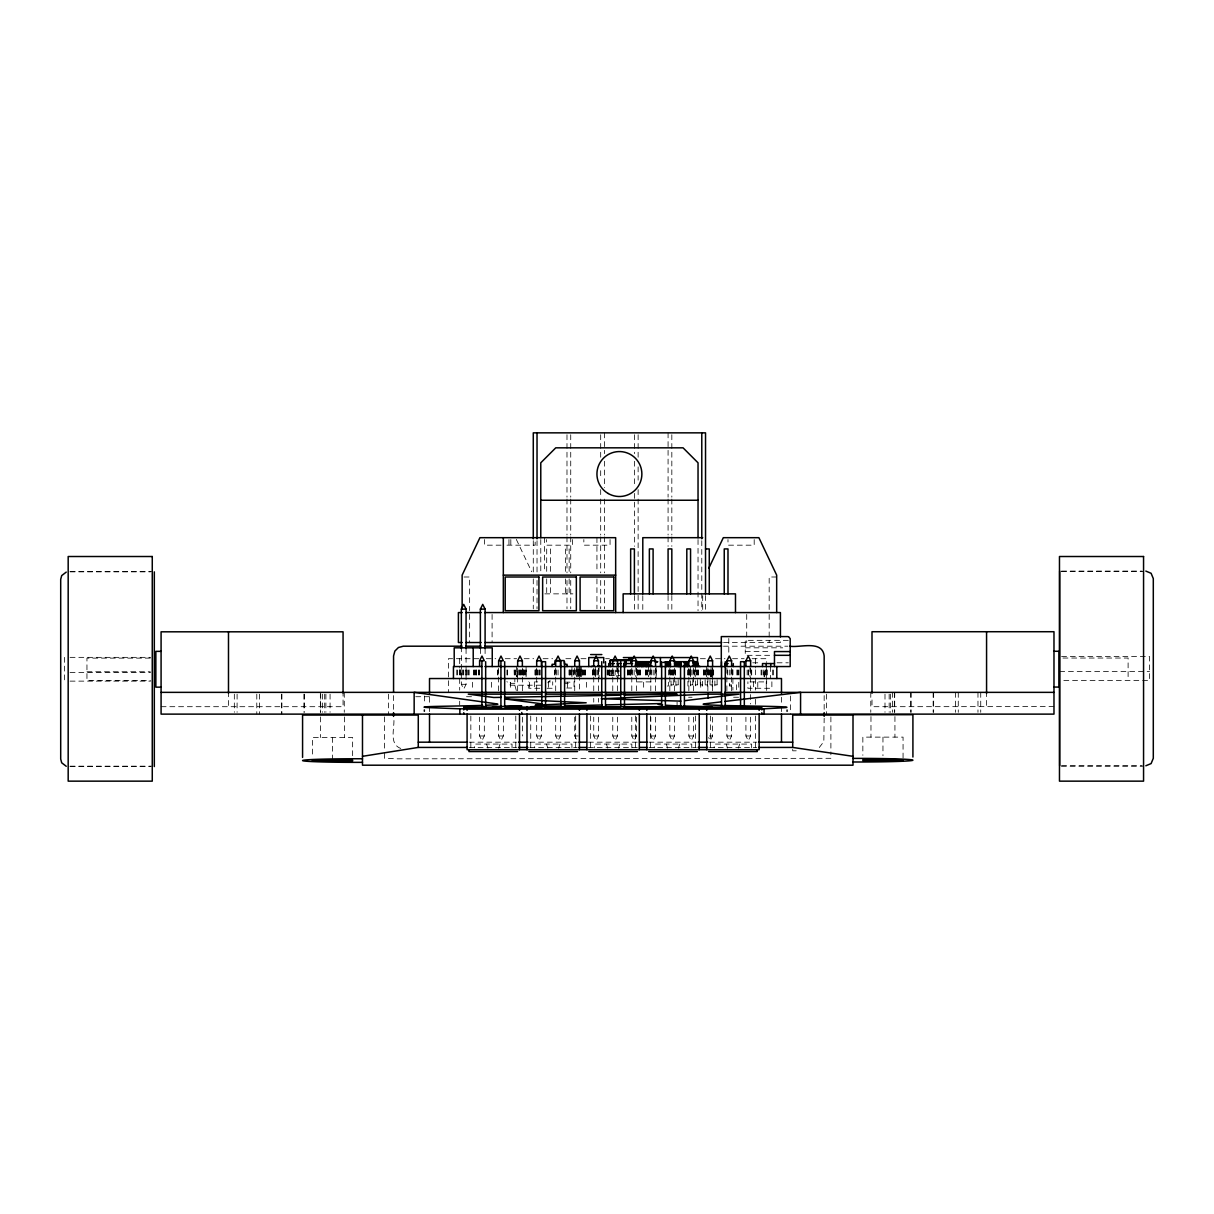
<?xml version="1.0" encoding="UTF-8"?>
<svg xmlns="http://www.w3.org/2000/svg" width="1214" height="1214" viewBox="0 0 1214 1214"><rect width="100%" height="100%" fill="white"/><g stroke="black" fill="none" stroke-linecap="round" stroke-linejoin="round"><path stroke-width="0.75" stroke-dasharray="5 3.75" d="M500.031 744.076L498.635 748.173M559.942 744.076L558.546 748.173M619.853 744.076L618.457 748.173M679.764 744.076L678.368 748.173M739.675 744.076L738.279 748.173M736.61 689.764L736.443 681.707M466.07 648.579L466.07 684.301L463.718 689.006L461.35 684.301L461.35 648.579M484.325 717.171L484.325 735.972L481.973 740.692L479.606 735.972L479.606 717.171M503.355 717.171L503.355 735.972L500.987 740.692L498.635 735.972L498.635 717.171M541.398 717.171L541.398 735.972L539.031 740.692L536.679 735.972L536.679 717.171M560.413 717.171L560.413 735.972L558.061 740.692L555.693 735.972L555.693 717.171M598.456 717.171L598.456 735.972L596.104 740.692L593.737 735.972L593.737 717.171M617.486 717.171L617.486 735.972L615.119 740.692L612.767 735.972L612.767 717.171M636.5 717.171L636.5 735.972L634.148 740.692L631.781 735.972L631.781 717.171M655.53 717.171L655.53 735.972L653.162 740.692L650.81 735.972L650.81 717.171M674.544 717.171L674.544 735.972L672.192 740.692L669.824 735.972L669.824 717.171M693.558 717.171L693.558 735.972L691.206 740.692L688.854 735.972L688.854 717.171M712.588 717.171L712.588 735.972L710.22 740.692L708.657 737.535M731.602 717.171L731.602 735.972L729.25 740.692L726.883 735.972L726.883 717.171M750.631 717.171L750.631 735.972L748.264 740.692L745.912 735.972L745.912 717.171M547.817 682.799L550.109 680.401M819.298 747.49L823.836 741.572L824.169 718.278M830.892 758.31L397.615 758.841L384.595 758.31L384.595 753.12M501.109 545.177L484.614 545.177L484.614 539.562M506.982 545.177L535.162 545.177L535.162 539.562M1061.567 571.081L1142.071 571.081M70.063 571.491L152.266 571.491M1061.355 571.491L1143.558 571.491M70.063 571.855L150.566 571.855M464.021 576.999L469.636 576.999L469.636 610.703M776.672 576.999L769.175 576.999L769.175 610.703M544.828 593.858L572.902 593.858M788.326 640.339L745.259 640.339L745.259 653.436M723.59 642.525L780.42 642.525L780.42 638.792M723.498 646.197L787.916 646.197M745.259 647.821L782.711 647.821M745.259 651.569L771.482 651.569M747.141 655.317L771.482 655.317M1061.567 656.592L1149.552 656.592L1149.552 680.371L1061.567 680.371M70.063 657.351L150.566 657.351M150.263 658.125L86.953 658.125L86.953 680.432L150.263 680.432M1062.948 658.034L1128.11 658.034L1128.11 680.341M478.862 658.701L448.391 658.701L448.391 692.359M486.283 658.701L495.752 658.701M505.236 658.701L516.603 658.701M524.175 658.701L533.644 658.701M543.113 658.701L552.598 658.701M565.845 658.701L571.536 658.701M581.005 658.701L586.696 658.701M605.634 658.701L609.428 658.701M700.357 658.701L706.047 658.701M715.516 658.701L724.986 658.701M732.558 658.701L744.136 658.701M752.088 658.701L766.671 658.701L766.671 662.434M752.756 662.798L760.237 662.798M777.097 662.798L788.326 662.798M620.324 671.038L608.335 671.038L608.335 675.53L620.324 675.53M86.953 671.752L150.263 671.752M1059.685 671.615L1149.552 671.615M70.063 672.374L150.566 672.374M70.063 681.13L150.566 681.13M535.495 681.904L537.741 681.904M548.227 681.904L550.473 681.904M637.259 681.904L652.419 681.904M749.994 681.904L764.972 681.904M564.98 682.147L570.231 682.147L570.231 683.649L564.98 683.649M514.827 683.315L510.912 683.315L508.757 680.933M461.35 684.301L466.07 684.301M671.054 684.893L673.315 684.893M675.925 684.893L678.171 684.893M690.538 684.893L692.784 684.893M695.394 684.893L697.64 684.893M700.266 684.893L702.511 684.893M705.137 684.893L707.383 684.893M710.008 684.893L712.254 684.893M714.864 684.893L717.11 684.893M729.477 684.893L731.723 684.893M541.049 685.197L510.335 685.197L506.906 681.6M667.321 686.016L668.444 686.016L668.444 681.251M731.723 686.016L729.477 686.016L729.477 679.658M566.695 688.019L573.979 688.019L574.101 680.735M539.82 688.262L528.743 688.262L528.743 681.767M547.089 688.262L552.704 688.262L552.704 681.767M415.749 696.715L430.788 696.715M466.51 696.715L474.037 696.715M688.611 697.246L692.071 697.246M733.575 697.246L738.765 697.246M161.083 706.7L343.061 706.7L343.061 693.816M1053.98 706.609L872.001 706.7L872.001 696.29M479.606 735.972L484.325 735.972M498.635 735.972L503.355 735.972M536.679 735.972L541.398 735.972M555.693 735.972L560.413 735.972M574.723 717.171L574.723 735.972L579.442 735.972M593.737 735.972L598.456 735.972M612.767 735.972L617.486 735.972M631.781 735.972L636.5 735.972M650.81 735.972L655.53 735.972M669.824 735.972L674.544 735.972M688.854 735.972L693.558 735.972M709.446 735.972L712.588 735.972M726.883 735.972L731.602 735.972M745.912 735.972L750.631 735.972M469.241 742.179L516.618 742.179M529.805 742.179L577.12 742.179M588.456 742.179L637.669 742.179M648.989 742.179L696.32 742.179M709.507 742.179L756.883 742.179M469.332 747.429L516.618 747.429M529.85 747.429L577.12 747.429M588.471 747.429L637.638 747.429M648.989 747.429L696.259 747.429M709.507 747.429L756.777 747.429M796.232 750.813L792.712 750.813L792.712 745.457M1061.567 765.776L1142.071 765.776M70.063 766.171L152.266 766.171M1061.355 766.171L1143.558 766.171M70.063 766.55L150.566 766.55M400.787 748.461C387.827 743.787 395.688 726.078 393.564 716.381M727.581 748.173L726.2 744.076M667.67 748.173L666.289 744.076M607.774 748.173L606.378 744.076M547.863 748.173L546.467 744.076M487.952 748.173L486.556 744.076M574.723 735.972L576.286 739.114M516.314 539.395L531.671 571.733M516.329 690.508L514.827 685.197L514.827 678.535M986.572 691.646L986.572 706.7M980.73 692.359L980.73 712.299M977.968 692.359L977.968 712.299M958.271 692.359L958.271 712.299M955.509 692.359L955.509 712.299M933.642 692.359L933.642 712.299M933.156 692.359L933.156 712.299M911.168 692.359L911.168 712.299M910.682 692.359L910.682 712.299M903.064 758.052L903.064 737.126L862.851 737.126L862.851 755.32M894.93 716.563L894.93 737.126M894.703 692.359L894.703 712.299M894.354 692.359L894.354 712.299M892.442 692.359L892.442 712.299M890.378 694.165L890.378 712.299M889.164 694.165L889.164 712.299M884.991 694.165L884.991 712.299M882.957 737.126L882.957 755.715M870.969 716.563L870.969 737.126M870.787 692.359L870.787 712.299M830.892 716.882L830.892 754.85M826.582 694.165L826.582 714.12M824.169 695.607L824.169 712.618M790.618 695.986L790.618 714.12M781.482 697.246L781.482 704.742M781.482 706.609L781.482 712.223M773.47 669.976L773.47 676.82M772.65 669.976L772.65 676.82M771.876 681.767L771.876 688.262L747.915 688.262L747.915 681.767M770.389 666.547L770.389 678.535M769.175 614.451L769.175 642.525M767.294 669.976L767.294 676.82M766.671 669.916L766.671 690.493M766.322 666.547L766.322 678.535M766.262 681.767L766.262 688.262M765.761 669.976L765.761 678.535M765.002 669.976L765.002 676.82M763.697 669.976L763.485 676.82M761.937 669.976L761.937 678.535M761.102 669.976L761.102 678.535M757.779 682.268L757.779 689.764M755.381 658.701L755.381 667.943M755.381 669.779L755.381 690.098M755.381 699.34L755.381 704.879M755.396 715.987L755.396 747.809M754.197 539.562L754.197 545.177L727.99 545.177L727.99 539.562M753.53 681.767L753.53 688.262M751.694 669.976L751.694 676.82M751.648 747.809L751.648 744.076L714.211 744.076L714.211 747.809M751.238 669.976L751.238 678.535M750.631 668.307L750.631 704.014M749.979 666.547L749.979 676.82M748.689 669.976L748.689 676.82M748.279 669.976L748.264 676.82M747.156 669.976L747.156 676.82M746.716 614.451L746.716 642.525M738.947 669.976L738.947 678.535M738.765 682.268L738.765 689.764M738.188 669.976L738.188 678.535M737.429 669.976L737.429 676.82M736.868 669.976L736.868 678.535M732.907 669.779L732.907 690.098M732.664 669.976L732.664 676.82M732.209 669.976L732.209 678.535M731.602 668.307L731.602 690.857M730.965 669.976L730.965 676.82M729.25 669.976L729.25 676.82M728.795 638.458L728.795 653.436M727.535 669.976L727.535 676.82M726.883 668.307L726.883 690.857M717.11 679.658L717.11 686.016L714.864 686.016L714.864 679.658M713.65 669.976L713.65 676.82M713.195 669.976L713.195 678.535M712.891 669.976L712.891 676.82M712.679 666.547L712.679 676.82M712.588 668.307L712.588 690.857M712.132 669.976L712.132 676.82M712.254 681.251L712.254 686.016L710.008 686.016L710.008 679.658M711.935 669.976L711.935 676.82M711.07 666.547L711.07 676.82M710.463 715.987L710.463 747.809M710.22 669.976L710.22 676.82M710.053 669.976L710.053 676.82M709.841 669.976L709.75 676.82M708.991 669.976L708.991 676.82M708.521 669.976L708.521 676.82M708.232 669.976L708.232 676.82M707.868 668.307L707.868 690.857M707.383 681.251L707.383 686.016L705.137 686.016L705.137 679.658M707.261 669.976L707.261 676.82M706.806 669.976L706.806 676.82M706.32 666.547L706.518 676.82M705.759 669.976L705.759 676.82M705.531 595.543L705.531 610.703M705 669.976L705 676.82M704.241 669.976L704.241 676.82M703.68 669.976L703.68 676.82M703.483 669.976L703.483 676.82M702.694 595.725L702.694 610.703M702.511 681.251L702.511 686.016L700.266 686.016L700.266 678.535M701.783 540.685L701.783 610.688M700.721 682.268L700.721 689.764M698.247 669.976L698.247 676.82M698.035 539.562L698.035 610.703M698.035 669.976L698.035 676.82M697.489 669.976L697.489 676.82M697.64 679.658L697.64 686.016L695.394 686.016L695.394 679.658M696.73 669.976L696.73 676.82M695.971 669.976L695.971 676.82M695.485 715.987L695.485 747.809M695.41 666.547L695.212 676.82M694.636 669.976L694.636 676.82M694.165 669.976L694.165 678.535M693.558 668.307L693.558 690.857M692.921 669.976L692.921 676.82M692.784 679.658L692.784 686.016L690.538 686.016L690.538 678.535M691.752 747.809L691.752 744.076L654.3 744.076L654.3 747.809M691.206 669.976L691.206 676.82M690.629 669.976L690.629 676.82M690.432 666.547L690.432 676.82M689.871 669.976L689.871 676.82M689.491 669.976L689.491 676.82M689.112 669.976L689.112 676.82M688.854 668.307L688.854 690.857M688.353 669.976L688.353 676.82M688.247 669.976L688.247 676.82M687.913 681.251L687.913 686.016M687.807 669.976L687.594 676.82M678.171 679.658L678.171 686.016L675.925 686.016L675.925 679.658M677.078 702.147L677.078 706.138M675.606 669.976L675.606 676.82M675.151 669.976L675.151 678.535M674.544 668.307L674.544 690.857M673.891 669.976L673.891 676.82M673.512 669.976L673.512 676.82M673.315 669.976L673.315 678.535M673.315 679.658L673.315 686.016L671.054 686.016L671.054 678.535M672.753 669.976L672.753 678.535M672.192 669.976L672.192 676.82M671.995 669.976L671.995 676.82M671.828 434.733L671.828 497.163M671.828 499.06L671.828 535.01M671.828 536.892L671.828 546.361M671.828 595.543L671.828 610.688M671.236 669.976L671.236 678.535M670.674 669.976L670.674 676.82M670.477 669.976L670.477 678.535M669.824 668.307L669.824 690.857M669.218 669.976L669.218 676.82M668.762 669.976L668.762 676.82M668.079 432.852L668.079 497.163M668.079 499.06L668.079 535.01M668.079 536.892L668.079 546.361M668.079 595.543L668.079 610.688M656.592 669.976L656.592 676.82M656.121 666.547L656.121 678.535M655.53 668.307L655.53 690.857M654.877 669.976L654.877 676.82M653.162 669.976L653.162 676.82M651.448 669.976L651.448 678.535M650.81 668.307L650.81 690.857M650.552 715.987L650.552 747.809M650.203 669.976L650.203 676.82M649.748 669.976L649.748 676.82M648.397 666.547L648.595 676.82M647.836 669.976L647.836 676.82M647.077 669.976L647.077 676.82M646.318 669.976L646.318 676.82M645.757 669.976L645.757 676.82M645.56 669.976L645.56 676.82M643.648 682.268L643.648 689.764M642.798 595.725L642.798 610.703M640.233 669.976L640.233 678.535M640.021 669.976L640.021 676.82M639.475 669.976L639.475 676.82M638.716 669.976L638.716 676.82M638.124 434.733L638.124 457.435M638.124 466.904L638.124 480.137M638.124 489.606L638.124 497.163M638.124 499.06L638.124 610.688M637.957 669.976L637.957 676.82M637.562 669.976L637.562 676.82M637.396 669.976L637.396 678.535M637.107 669.976L637.107 678.535M636.5 668.307L636.5 690.857M635.848 666.547L635.848 676.82M635.575 715.987L635.575 747.809M634.391 434.733L634.391 453.657M634.391 461.229L634.391 485.812M634.391 493.385L634.391 546.361M634.391 595.543L634.391 610.688M634.148 669.976L634.148 676.82M632.433 669.976L632.433 676.82M631.781 668.307L631.781 690.857M631.841 747.809L631.841 744.076L594.39 744.076L594.39 747.809M631.174 669.976L631.174 676.82M630.719 669.976L630.719 676.82M630.521 669.976L630.521 676.82M630.324 669.976L630.324 676.82M629.763 669.976L629.763 676.82M629.004 669.976L629.004 676.82M628.245 669.976L628.245 676.82M627.684 669.976L627.684 676.82M627.486 669.976L627.486 676.82M618.548 669.976L618.548 676.82M618.078 666.547L618.078 678.535M617.486 668.307L617.486 690.857M616.833 666.547L616.833 676.82M615.119 669.976L615.119 676.82M613.404 669.976L613.404 676.82M612.767 668.307L612.767 690.857M612.159 669.976L612.159 676.82M611.704 669.976L611.704 676.82M610.05 539.562L610.05 545.177L583.843 545.177L583.843 539.562M609.989 669.976L609.989 676.82M609.777 669.976L609.777 676.82M609.458 671.038L609.458 675.53M609.231 669.976L609.231 676.82M609.14 671.038L609.14 675.53M608.457 669.976L608.457 676.82M607.698 669.976L607.698 678.535M607.152 669.976L607.152 676.82M604.435 432.852L604.435 453.657M604.435 461.229L604.435 487.709M604.435 499.06L604.435 535.01M604.435 536.892L604.435 572.841M604.435 580.413L604.435 608.791M600.687 434.733L600.687 457.435M600.687 470.683L600.687 478.255M600.687 489.606L600.687 497.163M600.687 499.06L600.687 535.01M600.687 536.892L600.687 572.841M600.687 580.413L600.687 608.791M599.063 666.547L599.063 678.535M598.456 668.307L598.456 690.857M598.456 698.369L598.456 702.132M598.198 669.976L598.198 676.82M597.804 669.976L597.804 676.82M596.939 537.681L596.939 571.384M596.939 578.881L596.939 608.836M596.104 669.976L596.104 676.82M595.528 669.976L595.528 676.82M595.33 666.547L595.33 676.82M594.769 669.976L594.769 676.82M594.39 669.976L594.39 676.82M594.01 669.976L594.01 676.82M593.737 668.307L593.737 690.857M593.737 698.369L593.737 702.132M593.251 669.976L593.13 676.82M592.69 669.976L592.675 676.82L592.493 669.976M590.641 715.987L590.641 747.809M586.59 682.268L586.59 689.764M585.254 669.976L585.254 678.535M585.057 669.976L585.057 676.82M584.495 669.976L584.495 676.82M583.737 669.976L583.737 676.82M582.978 669.976L582.978 678.535M582.417 669.976L582.417 676.82M582.219 669.976L582.219 678.535M581.445 669.976L581.445 676.82M581.248 666.547L581.248 676.82M580.687 666.547L580.687 676.82M580.504 669.976L580.504 676.82M579.928 669.976L580.049 678.535M579.731 669.976L579.731 676.82M579.533 666.547L579.442 690.857M579.169 669.976L579.169 676.82M578.972 669.976L578.972 676.82M578.79 666.547L578.608 676.82M578.41 669.976L578.41 676.82M578.213 669.976L578.213 676.82M577.454 669.976L577.454 676.82M577.075 666.547L577.075 676.82M576.893 666.547L576.893 676.82M576.696 669.976L576.696 676.82M575.664 715.987L575.664 747.809M575.36 669.976L575.36 676.82M574.723 668.307L574.723 690.857M574.116 669.976L574.116 676.82M573.661 669.976L573.661 676.82M572.598 539.562L572.598 545.177L546.391 545.177L546.391 539.562M572.128 669.976L572.128 676.82M571.931 666.547L571.931 676.82M571.931 747.809L571.931 744.076L534.479 744.076L534.479 747.809M571.369 669.976L571.369 676.82M570.732 434.733L570.732 497.163M570.732 499.06L570.732 535.01M570.732 536.892L570.732 572.841M570.732 580.413L570.732 608.791M570.61 669.976L570.61 676.82M569.852 669.976L569.852 676.82M569.29 669.976L569.29 676.82M569.154 571.384L569.154 548.925L565.421 548.925L565.421 571.384M569.154 578.881L569.154 593.858M569.093 669.976L569.093 676.82M567.56 682.268L567.56 689.764M566.984 434.733L566.984 497.163M566.984 499.06L566.984 535.01M566.984 536.892L566.984 572.841M566.984 580.413L566.984 608.791M565.421 578.881L565.421 593.858M558.061 669.976L558.061 678.535M556.346 669.976L556.346 676.82M555.693 668.307L555.693 690.857M555.086 669.976L555.086 676.82M554.631 669.976L554.631 676.82M550.443 571.384L550.443 548.925L546.695 548.925L546.695 571.384M550.443 578.881L550.443 593.858M548.546 682.268L548.546 689.764M546.695 578.881L546.695 593.858M544.525 537.681L544.525 571.384M540.776 539.562L540.776 571.384M540.184 669.976L540.184 676.82M539.623 669.976L539.411 676.82M539.031 669.976L539.031 676.82M537.878 669.976L537.878 676.82M537.332 669.976L537.332 676.82M537.028 540.685L537.028 572.841M537.028 580.413L537.028 608.791M536.679 668.307L536.679 690.857M536.558 669.976L536.558 676.82M536.072 669.976L536.072 676.82M535.799 669.976L535.799 676.82M535.253 669.976L535.253 678.535M535.04 669.976L535.04 678.535M534.357 681.767L534.357 688.262M533.28 540.685L533.28 572.841M533.28 578.881L533.28 608.836M530.73 715.987L530.73 747.809M529.532 682.268L529.532 689.764M526.284 669.976L526.284 676.82M526.087 666.547L526.087 676.82M525.525 669.976L525.525 676.82M524.767 669.976L524.767 676.82M524.008 669.976L524.008 676.82M523.446 669.976L523.446 676.82M523.249 669.976L523.431 676.82M522.976 669.976L522.976 678.535M522.49 669.976L522.49 676.82M522.369 668.307L522.369 690.857M522.369 717.171L522.369 735.972M521.732 669.976L521.732 676.82M520.958 669.976L520.958 676.82M520.199 669.976L520.199 676.82M520.017 669.976L520.017 676.82M519.653 669.976L519.653 678.535M518.302 669.976L518.302 676.82M517.65 668.307L517.65 690.857M516.405 666.547L516.587 676.82M515.647 669.976L515.647 676.82M515.768 715.987L515.768 747.809M514.888 669.976L514.888 676.82M514.114 669.976L514.326 676.82M512.02 747.809L512.02 744.076L474.568 744.076L474.568 747.809M510.821 539.562L510.821 545.177M510.502 682.268L510.502 689.764M508.954 539.562L508.954 545.177M507.27 669.976L507.27 676.82M507.057 669.976L507.057 676.82M498.635 668.307L498.635 690.857M498.028 669.976L498.028 676.82M497.573 669.976L497.573 678.535M492.095 614.451L492.095 642.525M491.488 682.268L491.488 689.764M485.099 648.579L485.099 656.106M480.38 648.579L480.38 654.225M479.318 669.976L479.318 676.82M479.014 669.976L479.014 676.82M478.544 669.976L478.544 676.82M476.449 669.976L476.449 676.82M476.252 669.976L476.252 676.82M475.691 669.976L475.691 676.82M474.932 669.976L474.932 676.82M474.173 669.976L474.173 678.535M473.612 669.976L473.612 678.535M472.458 682.268L472.458 689.764M470.835 715.987L470.835 747.809M469.636 614.451L469.636 642.525M469.135 669.976L469.135 676.82M468.301 669.976L468.301 678.535M467.132 669.976L467.132 676.82M466.677 669.976L466.677 678.535M465.432 669.976L465.432 676.82M463.718 669.976L463.718 678.535M462.944 669.976L462.944 678.535M462.003 669.976L462.003 676.82M460.743 669.976L460.743 676.82M460.288 669.976L460.288 676.82M459.863 669.976L459.863 678.535M459.681 658.701L459.681 667.943M459.681 669.779L459.681 690.098M459.681 701.191L459.681 704.879M457.587 669.976L457.587 676.82M456.768 669.976L456.768 676.82M429.513 697.246L429.513 704.742M429.513 706.609L429.513 712.223M424.445 695.986L424.445 703.24M393.564 695.607L393.564 712.618M388.48 694.165L388.48 714.12M384.595 716.882L384.595 751.39M352.637 755.7L352.637 737.49L312.423 737.49L312.423 755.7M344.518 716.928L344.518 737.49M344.275 692.359L344.275 712.299M332.53 737.49L332.53 761.315M330.071 694.165L330.071 712.299M325.898 694.165L325.898 712.299M324.684 694.165L324.684 712.299M322.62 694.165L322.62 712.299M320.708 694.165L320.708 712.299M320.359 692.359L320.359 712.299M320.557 716.928L320.557 737.49M304.38 694.165L304.38 712.299M303.895 694.165L303.895 712.299M281.906 694.165L281.906 714.12M281.42 694.165L281.42 714.12M259.553 694.165L259.553 714.12M256.791 694.165L256.791 714.12M237.094 694.165L237.094 712.299M234.332 694.165L234.332 712.299M228.49 691.737L228.49 706.7M64.448 657.351L64.448 681.13M764.243 676.82L764.243 669.976L764.198 676.82M711.358 676.82L711.358 669.976L711.267 676.82M710.6 676.82L710.6 669.976L710.509 676.82M517.164 676.82L517.164 669.976L517.043 676.82"/><path stroke-width="1.5" d="M800.557 714.12L800.587 692.359L724.804 701.449M635.362 664.422L636.075 661.676L651.432 661.676M638.185 661.676L637.122 665.803L635.013 665.803M637.441 666.547L638.503 662.434L640.84 661.676M639.247 665.803L640.309 661.676M639.566 666.547L640.264 663.8M642.418 661.676L641.371 665.803L637.654 666.547M641.675 666.547L642.737 662.434L645.074 661.676M643.481 665.803L644.543 661.676M643.799 666.547L644.862 662.434M646.652 661.676L645.605 665.803L641.887 666.547M645.909 666.547L646.971 662.434L649.308 661.676M647.715 665.803L648.777 661.676M648.033 666.547L648.746 663.8M650.901 661.676L649.839 665.803L646.136 666.547M631.219 663.557L631.007 660.021L610.354 660.021L610.354 663.557M625.331 660.021L625.18 663.557M610.126 663.557L610.354 660.021M708.764 568.319L723.316 537.681L758.887 537.681L776.672 575.133L776.672 612.569M461.35 648.579L461.35 609.109L463.718 604.39L466.07 609.109L466.07 648.579M480.38 648.579L480.38 609.109L482.732 604.39L485.099 609.109L485.099 648.579M479.606 660.78L481.973 656.061L484.325 660.78L479.606 660.78L479.606 666.425M498.635 660.78L500.987 656.061L503.355 660.78L498.635 660.78L498.635 666.425M517.65 666.425L517.65 660.78L520.017 656.061L522.369 660.78L522.369 666.425M536.679 666.425L536.679 660.78L539.031 656.061L541.398 660.78L541.398 666.425M555.693 666.425L555.693 660.78L558.061 656.061L560.413 660.78L560.413 666.425M574.723 666.425L574.723 660.78L577.075 656.061L579.442 660.78L579.442 666.425M593.737 666.425L593.737 660.78L596.104 656.061L598.456 660.78L598.456 666.425M612.767 666.425L612.767 660.78L615.119 656.061L617.486 660.78L617.486 666.425M631.781 666.425L631.781 660.78L634.148 656.061L636.5 660.78L636.5 666.425M650.81 666.425L650.81 660.78L653.162 656.061L655.53 660.78L655.53 666.425M669.824 666.425L669.824 660.78L672.192 656.061L674.544 660.78L674.544 666.425M688.854 666.425L688.854 660.78L691.206 656.061L693.558 660.78L693.558 666.425M707.868 666.425L707.868 660.78L710.22 656.061L712.588 660.78L712.588 666.425M726.883 666.425L726.883 660.78L729.25 656.061L731.602 660.78L731.602 666.425M745.912 666.425L745.912 660.78L748.264 656.061L750.631 660.78L750.631 666.425M66.254 572.098L61.702 575.588L60.7 579.336L60.7 759.053L61.702 762.802L66.254 766.292M362.485 756.322L418.269 747.429L467.451 747.429M1145.819 765.776L1151.1 763.591L1153.3 758.295L1153.3 578.577L1151.1 573.281L1145.819 571.081M684.666 700.675L739.023 694.15L708.05 694.15L601.218 698.763L680.917 701.131M721.086 701.889L704.818 703.786A78.273 1.942 0 0 0 722.451 705.455M482.702 705.38A81.156 2.018 0 0 1 467.785 705.774L439.453 706.336A40.942 1.017 0 0 0 430.712 707.686L459.863 708.824L764.061 708.824L782.666 707.808A48.56 1.214 0 0 0 767.218 706.336L735.229 705.744A78.273 1.942 0 0 1 724.105 705.501M486.662 705.213L490.061 705.061A81.156 2.018 0 0 0 496.359 703.817L414.156 692.359L414.156 714.12M504.629 706.457L521.747 705.926L492.489 706.715L501.549 706.518M560.883 705.987L530.791 706.715L711.95 706.715L699.492 706.472A123.312 3.065 0 0 1 683.528 706.047M564.647 705.895L602.25 704.985M606.014 704.894L660.553 703.574L658.17 704.135A123.312 3.065 0 0 0 662.692 705M501.336 697.352L493.779 697.489L468.255 694.15L541.626 694.15M505.115 697.291L620.384 695.182M624.163 695.121L677.078 694.15L605.589 694.15M540.776 500.244L698.035 500.244M702.694 537.681L642.798 537.681L642.798 593.858M705.531 548.925L709.264 548.925L709.264 593.858M503.324 575.133L615.665 575.133M461.35 609.109L466.07 609.109M480.38 609.109L485.099 609.109M462.185 612.569L458.406 612.569L458.406 642.525L462.185 642.525M465.888 612.569L481.123 612.569M484.614 612.569L780.42 612.569L780.42 636.91M788.098 636.591L721.298 636.591L721.298 666.547M465.979 642.525L481.123 642.525M484.917 642.525L721.693 642.525M462.033 646.197L403.306 646.197L398.435 647.502L394.869 651.068L393.564 655.939L393.564 691.828M465.827 646.197L480.987 646.197M484.765 646.197L721.602 646.197M789.798 646.197C799.798 648.033 822.348 639.672 824.169 655.939L824.169 691.828M161.083 651.357L155.847 651.357L155.847 687.154L161.083 687.154M1053.98 651.265L1059.215 651.265L1059.215 687.063L1053.98 687.063M790.193 651.569L774.471 651.569L774.471 666.547M590.611 654.558L601.841 654.558M774.471 655.317L790.193 655.317M623.359 657.563L697.489 657.563L697.489 666.547M628.898 658.307L632.646 658.307M610.885 659.809L630.476 659.809M610.126 660.553L614.056 660.553M617.759 660.553L631.219 660.553M517.65 660.78L522.369 660.78M536.679 660.78L541.398 660.78M555.693 660.78L560.413 660.78M574.723 660.78L579.442 660.78M593.737 660.78L598.456 660.78M612.767 660.78L617.486 660.78M631.781 660.78L636.5 660.78M650.81 660.78L655.53 660.78M669.824 660.78L674.544 660.78M688.854 660.78L693.558 660.78M707.868 660.78L712.588 660.78M726.883 660.78L731.602 660.78M745.912 660.78L750.631 660.78M655.135 661.676L657.776 661.676L655.454 662.434M674.195 661.676L689.021 661.676M614.375 663.557L608.76 663.557L608.76 666.547M617.228 663.557L621.158 663.557M632.585 663.557L623.905 663.557L623.905 666.547M724.728 663.557L728.157 663.557M774.471 663.557L762.498 663.557L762.498 666.547M594.481 665.803L590.99 666.547M597.971 665.803L601.476 666.547M651.948 665.803L650.37 666.547M683.725 665.803L687.428 666.547M689.552 665.803L687.959 665.803L686.896 661.676M692.192 665.803L695.91 666.547M481.973 666.547L453.444 666.547L453.444 678.535M484.932 666.547L790.193 666.547L790.193 638.685L788.645 636.667M161.083 692.359L721.101 692.359M724.561 692.359L1053.98 692.359M545.389 694.15L601.825 694.15M501.503 707.109L463.763 707.109L463.763 709.917M505.267 707.109L541.11 707.109M544.889 707.109L620.339 707.109M624.117 707.109L761.815 707.109L761.815 709.917M463.763 708.566L761.815 708.566M853.002 715.061L792.712 715.061L792.712 747.429L853.002 756.322M418.269 742.179L467.451 742.179M518.454 742.179L527.953 742.179M579.002 742.179L586.574 742.179M639.535 742.179L647.123 742.179M698.156 742.179L707.671 742.179M758.674 742.179L792.712 742.179M518.499 747.429L527.953 747.429M579.017 747.429L586.574 747.429M639.535 747.429L647.092 747.429M698.156 747.429L707.61 747.429M758.674 747.429L792.712 747.429M517.634 751.557L468.953 751.557L468.953 749.691M528.864 751.557L577.545 751.557M588.775 751.557L637.456 751.557M648.686 751.557L697.367 751.557M708.597 751.557L757.278 751.557L757.278 749.691M505.328 698.854L586.18 702.785L535.162 705.273L538.561 705.015A126.195 3.141 0 0 0 542.415 704.454M505.312 699.006L542.218 703.892M630.84 660.021L631.007 663.557M626.075 660.021L626.242 663.557M698.551 665.803L697.489 661.676L692.724 661.676L695.061 662.434L696.123 666.547M697.534 663.8L698.232 666.547M695.379 661.676L696.441 665.803L700.144 666.547M693.255 661.676L694.317 665.803M692.951 662.434L693.998 666.547M687.655 666.547L686.593 662.434L684.256 661.676M684.787 661.676L685.849 665.803M684.468 662.434L685.531 666.547M678.429 661.676L679.491 665.803L681.615 665.803L680.553 661.676L680.659 706.624M679.172 666.547L678.11 662.434L675.788 661.676M676.319 661.676L677.366 665.803M676.001 662.434L677.063 666.547M674.544 663.056L675.257 665.803L678.96 666.547M670.659 664.422L669.961 661.676L663.072 662.434M670.705 666.547L669.642 662.434L667.305 661.676M667.837 661.676L668.899 665.803M667.533 662.434L668.58 666.547M665.727 661.676L666.774 665.803L670.492 666.547M665.409 662.434L666.471 666.547M1059.685 571.081L1059.685 765.776M986.572 631.72L986.572 693.498M912.913 757.035L912.913 714.697L853.002 714.697L853.002 765.199L362.485 765.199L362.485 715.061M872.001 693.194L872.001 631.72L1053.98 631.72L1053.98 714.12L161.083 714.12L161.083 631.811L343.061 631.811L343.061 693.285M824.169 712.618L824.169 716.381M787.082 710.008L787.082 711.374M781.482 693.513L781.482 678.535L429.513 678.535L429.513 693.513M781.482 714.105L781.482 742.179M776.808 666.547L776.808 678.535M770.723 663.557L770.723 666.547M766.231 663.557L766.231 666.547M764.061 708.824L764.061 714.12M761.815 712.709L761.815 714.12M759.145 706.624L759.145 710.372M759.145 714.12L759.145 749.691L467.087 749.691L467.087 714.12M735.487 612.569L735.487 593.858L623.146 593.858L623.146 612.569M733.286 663.557L733.286 666.547M727.99 593.858L727.99 548.925L724.242 548.925L724.242 593.858M725.289 661.691L725.289 706.624L721.556 706.624L721.556 661.691M725.046 663.557L725.046 666.547M708.05 694.15L708.05 698.156M706.715 706.624L706.715 710.372M706.715 714.12L706.715 749.691M705.531 593.858L705.531 432.852L533.28 432.852L533.28 538.788M701.783 432.852L701.783 538.788M699.234 706.624L699.234 710.372M699.234 714.12L699.234 749.691M698.035 537.681L698.035 462.807L683.057 447.829L555.754 447.829L540.776 462.807L540.776 537.681M690.554 593.858L690.554 548.925L686.805 548.925L686.805 593.858M684.408 661.691L684.408 706.624M671.828 593.858L671.828 548.925L668.079 548.925L668.079 593.858M665.378 661.691L665.378 706.624M661.645 661.691L661.645 706.624M660.431 657.563L660.431 666.547M653.102 593.858L653.102 548.925L649.369 548.925L649.369 593.858M646.819 706.624L646.819 710.372M646.819 714.12L646.819 749.691M639.323 706.624L639.323 710.372M639.323 714.12L639.323 749.691M634.391 593.858L634.391 548.925L630.643 548.925L630.643 593.858M625.711 660.021L625.711 666.547M624.497 661.691L624.497 706.624M620.749 661.691L620.749 706.624M618.427 666.547L617.896 664.498A2.2 1.563 -90 0 0 617.365 664.301M615.665 612.569L615.665 537.681L479.925 537.681L462.139 575.133L462.139 608.836M610.566 663.557L610.566 666.547M605.483 661.691L605.483 706.624M603.722 662.95L603.722 657.563L588.744 657.563L588.744 666.547M601.734 661.691L601.734 706.624M586.908 706.624L586.908 710.372M586.908 714.12L586.908 749.691M579.412 706.624L579.412 710.372M579.412 714.12L579.412 749.691M567.059 666.547L567.059 664.301L564.434 664.301L564.07 660.553L555.086 660.553L554.707 664.301L552.082 664.301L552.082 666.547M564.586 661.691L564.586 706.624M560.838 661.691L560.838 706.624M545.572 706.624L545.572 661.691L541.823 661.691L541.823 706.624M537.028 432.852L537.028 538.788M526.997 706.624L526.997 710.372M526.997 714.12L526.997 749.691M521.747 712.481L521.747 714.12M519.501 706.624L519.501 710.372M519.501 714.12L519.501 749.691M504.675 661.691L504.675 706.624M503.324 537.681L503.324 612.569M500.927 661.691L500.927 706.624M492.247 666.547L492.247 647.821L454.203 647.821L454.203 666.547M485.661 661.691L485.661 706.624L481.912 706.624L481.912 661.691M473.217 647.821L473.217 666.547M467.087 706.624L467.087 710.372M463.763 712.709L463.763 714.12M459.863 708.824L459.863 714.12M429.513 714.105L429.513 742.179M424.339 709.902L424.339 711.313M418.269 747.429L418.269 715.061L302.574 715.061L302.574 757.415M393.564 712.618L393.564 716.381M228.49 631.811L228.49 693.285M154.315 571.855L154.315 766.55M853.002 758.401A54.554 1.791 0 0 1 912.898 760.192A54.554 1.791 0 0 1 853.002 761.982M362.485 762.346A54.554 1.791 0 0 1 302.59 760.556A54.554 1.791 0 0 1 362.485 758.765M681.782 705.987A123.312 3.065 0 0 1 666.38 705.273M332.53 759.782L312.423 760.161L312.423 760.935L352.637 760.935L352.637 760.161L332.53 759.782M882.957 759.418L862.851 759.797L862.851 760.556L903.064 760.556L903.064 759.797L882.957 759.418M152.266 556.513L68.181 556.513L68.181 781.148L152.266 781.148L152.266 556.513M1143.558 556.513L1059.473 556.513L1059.473 781.148L1143.558 781.148L1143.558 556.513M538.91 576.999L505.206 576.999L505.206 610.703L538.91 610.703L538.91 576.999M576.346 576.999L542.643 576.999L542.643 610.703L576.346 610.703L576.346 576.999M613.783 576.999L580.095 576.999L580.095 610.703L613.783 610.703L613.783 576.999M744.319 661.691L740.57 661.691L740.57 706.624L744.319 706.624L744.319 661.691M608.168 493.491A22.459 22.459 0 0 0 641.872 474.037A22.459 22.459 0 0 0 608.168 454.582A22.459 22.459 0 0 0 608.168 493.491"/></g></svg>
